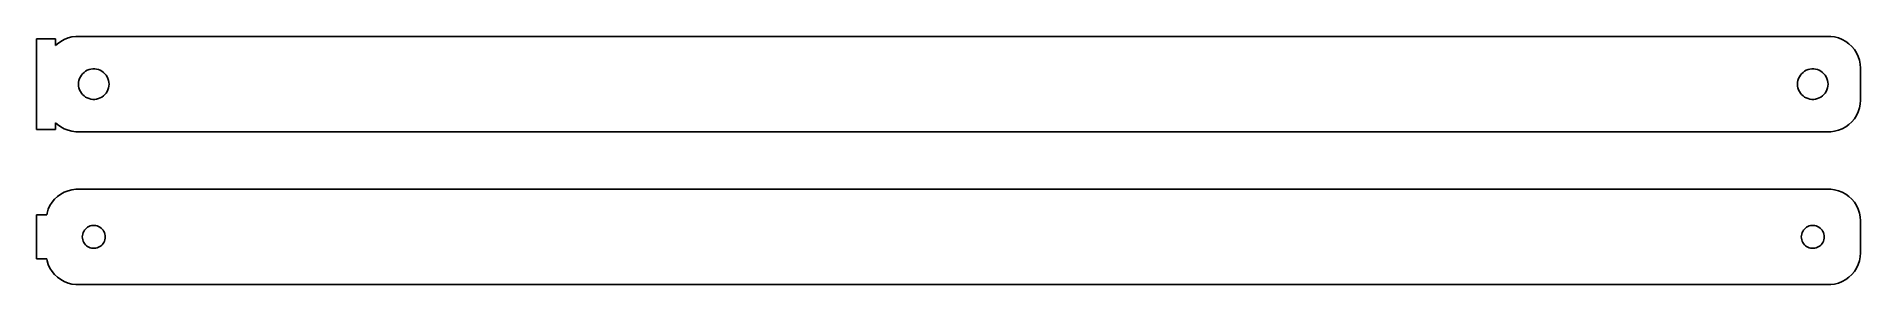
# Model space of a CAD drawing. Header units: metres. Extents: x -144 to 142, y 17 to 55.
import ezdxf

# ---------------------------------------------------------------- set-up
doc = ezdxf.new("R2010")
doc.units = ezdxf.units.M

msp = doc.modelspace()

# ---------------------------------------------------------------- linework, layer by layer
for p, q in [((-141, 55.1148), (-144, 55.1148)), ((-144, 55.1148), (-144, 40.8852)), ((-141, 54.0587), (-141, 55.1148)), ((-140.179, 54.7216), (-140.687, 54.3526)), ((-139.629, 55.0241), (-140.179, 54.7216)), ((-139.045, 55.2553), (-139.629, 55.0241)), ((-138.437, 55.4114), (-139.045, 55.2553)), ((-137.814, 55.4901), (-138.437, 55.4114)), ((137.814, 55.4901), (-137.814, 55.4901)), ((138.437, 55.4114), (137.814, 55.4901)), ((139.045, 55.2553), (138.437, 55.4114)), ((139.629, 55.0241), (139.045, 55.2553)), ((140.179, 54.7216), (139.629, 55.0241)), ((140.687, 54.3526), (140.179, 54.7216)), ((-140.687, 54.3526), (-141, 54.0587)), ((141.145, 53.9227), (140.687, 54.3526)), ((141.545, 53.4389), (141.145, 53.9227)), ((141.882, 52.9088), (141.545, 53.4389)), ((142.149, 52.3406), (141.882, 52.9088)), ((142.343, 51.7434), (142.149, 52.3406)), ((142.461, 51.1267), (142.343, 51.7434)), ((-137.325, 48.5968), (-137.231, 48.8835)), ((-137.231, 48.8835), (-137.103, 49.1562)), ((-137.103, 49.1562), (-136.942, 49.4107)), ((-136.942, 49.4107), (-136.75, 49.6429)), ((-136.75, 49.6429), (-136.53, 49.8492)), ((-136.53, 49.8492), (-136.286, 50.0264)), ((-136.286, 50.0264), (-136.022, 50.1716)), ((-136.022, 50.1716), (-135.742, 50.2825)), ((-135.742, 50.2825), (-135.45, 50.3575)), ((-135.45, 50.3575), (-135.151, 50.3953)), ((-135.151, 50.3953), (-134.849, 50.3953)), ((-134.849, 50.3953), (-134.55, 50.3575)), ((-134.55, 50.3575), (-134.258, 50.2825)), ((-134.258, 50.2825), (-133.978, 50.1716)), ((-133.978, 50.1716), (-133.714, 50.0264)), ((-133.714, 50.0264), (-133.47, 49.8492)), ((-133.47, 49.8492), (-133.25, 49.6429)), ((-133.25, 49.6429), (-133.058, 49.4107)), ((-133.058, 49.4107), (-132.897, 49.1562)), ((-132.897, 49.1562), (-132.769, 48.8835)), ((-132.769, 48.8835), (-132.675, 48.5968)), ((132.675, 48.5968), (132.769, 48.8835)), ((132.769, 48.8835), (132.897, 49.1562)), ((132.897, 49.1562), (133.058, 49.4107)), ((133.058, 49.4107), (133.25, 49.6429)), ((133.25, 49.6429), (133.47, 49.8492)), ((133.47, 49.8492), (133.714, 50.0264)), ((133.714, 50.0264), (133.978, 50.1716)), ((133.978, 50.1716), (134.258, 50.2825)), ((134.258, 50.2825), (134.55, 50.3575)), ((134.55, 50.3575), (134.849, 50.3953)), ((134.849, 50.3953), (135.151, 50.3953)), ((135.151, 50.3953), (135.45, 50.3575)), ((135.45, 50.3575), (135.742, 50.2825)), ((135.742, 50.2825), (136.022, 50.1716)), ((136.022, 50.1716), (136.286, 50.0264)), ((136.286, 50.0264), (136.53, 49.8492)), ((136.53, 49.8492), (136.75, 49.6429)), ((136.75, 49.6429), (136.942, 49.4107)), ((136.942, 49.4107), (137.103, 49.1562)), ((137.103, 49.1562), (137.231, 48.8835)), ((137.231, 48.8835), (137.325, 48.5968)), ((142.5, 50.5), (142.461, 51.1267)), ((142.5, 45.5), (142.5, 50.5)), ((-137.4, 48), (-137.381, 48.3008)), ((-137.381, 47.6992), (-137.4, 48)), ((-137.381, 48.3008), (-137.325, 48.5968)), ((-137.325, 47.4032), (-137.381, 47.6992)), ((-137.231, 47.1165), (-137.325, 47.4032)), ((-137.103, 46.8438), (-137.231, 47.1165)), ((-136.942, 46.5893), (-137.103, 46.8438)), ((-136.75, 46.3571), (-136.942, 46.5893)), ((-136.53, 46.1508), (-136.75, 46.3571)), ((-136.286, 45.9736), (-136.53, 46.1508)), ((-136.022, 45.8284), (-136.286, 45.9736)), ((-133.714, 45.9736), (-133.978, 45.8284)), ((-133.47, 46.1508), (-133.714, 45.9736)), ((-133.25, 46.3571), (-133.47, 46.1508)), ((-133.058, 46.5893), (-133.25, 46.3571)), ((-132.897, 46.8438), (-133.058, 46.5893)), ((-132.769, 47.1165), (-132.897, 46.8438)), ((-132.675, 47.4032), (-132.769, 47.1165)), ((-132.675, 48.5968), (-132.619, 48.3008)), ((-132.619, 47.6992), (-132.675, 47.4032)), ((-132.619, 48.3008), (-132.6, 48)), ((-132.6, 48), (-132.619, 47.6992)), ((132.6, 48), (132.619, 48.3008)), ((132.619, 47.6992), (132.6, 48)), ((132.619, 48.3008), (132.675, 48.5968)), ((132.675, 47.4032), (132.619, 47.6992)), ((132.769, 47.1165), (132.675, 47.4032)), ((132.897, 46.8438), (132.769, 47.1165)), ((133.058, 46.5893), (132.897, 46.8438)), ((133.25, 46.3571), (133.058, 46.5893)), ((133.47, 46.1508), (133.25, 46.3571)), ((133.714, 45.9736), (133.47, 46.1508)), ((133.978, 45.8284), (133.714, 45.9736)), ((136.286, 45.9736), (136.022, 45.8284)), ((136.53, 46.1508), (136.286, 45.9736)), ((136.75, 46.3571), (136.53, 46.1508)), ((136.942, 46.5893), (136.75, 46.3571)), ((137.103, 46.8438), (136.942, 46.5893)), ((137.231, 47.1165), (137.103, 46.8438)), ((137.325, 47.4032), (137.231, 47.1165)), ((137.325, 48.5968), (137.381, 48.3008)), ((137.381, 47.6992), (137.325, 47.4032)), ((137.381, 48.3008), (137.4, 48)), ((137.4, 48), (137.381, 47.6992)), ((-135.742, 45.7175), (-136.022, 45.8284)), ((-135.45, 45.6425), (-135.742, 45.7175)), ((-135.151, 45.6047), (-135.45, 45.6425)), ((-134.849, 45.6047), (-135.151, 45.6047)), ((-134.55, 45.6425), (-134.849, 45.6047)), ((-134.258, 45.7175), (-134.55, 45.6425)), ((-133.978, 45.8284), (-134.258, 45.7175)), ((134.258, 45.7175), (133.978, 45.8284)), ((134.55, 45.6425), (134.258, 45.7175)), ((134.849, 45.6047), (134.55, 45.6425)), ((135.151, 45.6047), (134.849, 45.6047)), ((135.45, 45.6425), (135.151, 45.6047)), ((135.742, 45.7175), (135.45, 45.6425)), ((136.022, 45.8284), (135.742, 45.7175)), ((141.545, 42.5611), (141.882, 43.0912)), ((141.882, 43.0912), (142.149, 43.6594)), ((142.149, 43.6594), (142.343, 44.2566)), ((142.343, 44.2566), (142.461, 44.8733)), ((142.461, 44.8733), (142.5, 45.5)), ((-144, 40.8852), (-141, 40.8852)), ((-141, 40.8852), (-141, 41.9413)), ((-141, 41.9413), (-140.687, 41.6474)), ((-140.687, 41.6474), (-140.179, 41.2784)), ((-140.179, 41.2784), (-139.629, 40.9759)), ((-139.629, 40.9759), (-139.045, 40.7447)), ((-139.045, 40.7447), (-138.437, 40.5886)), ((-138.437, 40.5886), (-137.814, 40.5099)), ((-137.814, 40.5099), (137.814, 40.5099)), ((137.814, 40.5099), (138.437, 40.5886)), ((138.437, 40.5886), (139.045, 40.7447)), ((139.045, 40.7447), (139.629, 40.9759)), ((139.629, 40.9759), (140.179, 41.2784)), ((140.179, 41.2784), (140.687, 41.6474)), ((140.687, 41.6474), (141.145, 42.0773)), ((141.145, 42.0773), (141.545, 42.5611)), ((-141.882, 28.9088), (-142.149, 28.3406)), ((-141.545, 29.4389), (-141.882, 28.9088)), ((-141.145, 29.9227), (-141.545, 29.4389)), ((-140.687, 30.3526), (-141.145, 29.9227)), ((-140.179, 30.7216), (-140.687, 30.3526)), ((-139.629, 31.0241), (-140.179, 30.7216)), ((-139.045, 31.2553), (-139.629, 31.0241)), ((-138.437, 31.4114), (-139.045, 31.2553)), ((-137.814, 31.4901), (-138.437, 31.4114)), ((137.814, 31.4901), (-137.814, 31.4901)), ((138.437, 31.4114), (137.814, 31.4901)), ((139.045, 31.2553), (138.437, 31.4114)), ((139.629, 31.0241), (139.045, 31.2553)), ((140.179, 30.7216), (139.629, 31.0241)), ((140.687, 30.3526), (140.179, 30.7216)), ((141.145, 29.9227), (140.687, 30.3526)), ((141.545, 29.4389), (141.145, 29.9227)), ((141.882, 28.9088), (141.545, 29.4389)), ((142.149, 28.3406), (141.882, 28.9088)), ((-142.4, 27.4442), (-144, 27.4442)), ((-144, 27.4442), (-144, 20.5558)), ((-142.343, 27.7434), (-142.4, 27.4442)), ((-142.149, 28.3406), (-142.343, 27.7434)), ((-135.337, 25.7681), (-135.113, 25.7964)), ((-135.113, 25.7964), (-134.887, 25.7964)), ((-134.887, 25.7964), (-134.663, 25.7681)), ((134.663, 25.7681), (134.887, 25.7964)), ((134.887, 25.7964), (135.113, 25.7964)), ((135.113, 25.7964), (135.337, 25.7681)), ((142.343, 27.7434), (142.149, 28.3406)), ((142.461, 27.1267), (142.343, 27.7434)), ((142.5, 26.5), (142.461, 27.1267)), ((142.5, 21.5), (142.5, 26.5)), ((-136.8, 24), (-136.786, 24.2256)), ((-136.786, 23.7744), (-136.8, 24)), ((-136.786, 24.2256), (-136.743, 24.4476)), ((-136.743, 23.5524), (-136.786, 23.7744)), ((-136.743, 24.4476), (-136.674, 24.6626)), ((-136.674, 23.3374), (-136.743, 23.5524)), ((-136.674, 24.6626), (-136.577, 24.8671)), ((-136.577, 23.1329), (-136.674, 23.3374)), ((-136.577, 24.8671), (-136.456, 25.058)), ((-136.456, 22.942), (-136.577, 23.1329)), ((-136.456, 25.058), (-136.312, 25.2322)), ((-136.312, 22.7678), (-136.456, 22.942)), ((-136.312, 25.2322), (-136.147, 25.3869)), ((-136.147, 25.3869), (-135.964, 25.5198)), ((-135.964, 25.5198), (-135.766, 25.6287)), ((-135.766, 25.6287), (-135.556, 25.7119)), ((-135.556, 25.7119), (-135.337, 25.7681)), ((-134.663, 25.7681), (-134.444, 25.7119)), ((-134.444, 25.7119), (-134.234, 25.6287)), ((-134.234, 25.6287), (-134.036, 25.5198)), ((-134.036, 25.5198), (-133.853, 25.3869)), ((-133.853, 25.3869), (-133.688, 25.2322)), ((-133.688, 25.2322), (-133.544, 25.058)), ((-133.544, 22.942), (-133.688, 22.7678)), ((-133.544, 25.058), (-133.423, 24.8671)), ((-133.423, 23.1329), (-133.544, 22.942)), ((-133.423, 24.8671), (-133.326, 24.6626)), ((-133.326, 23.3374), (-133.423, 23.1329)), ((-133.326, 24.6626), (-133.257, 24.4476)), ((-133.257, 23.5524), (-133.326, 23.3374)), ((-133.257, 24.4476), (-133.214, 24.2256)), ((-133.214, 23.7744), (-133.257, 23.5524)), ((-133.214, 24.2256), (-133.2, 24)), ((-133.2, 24), (-133.214, 23.7744)), ((133.2, 24), (133.214, 24.2256)), ((133.214, 23.7744), (133.2, 24)), ((133.214, 24.2256), (133.257, 24.4476)), ((133.257, 23.5524), (133.214, 23.7744)), ((133.257, 24.4476), (133.326, 24.6626)), ((133.326, 23.3374), (133.257, 23.5524)), ((133.326, 24.6626), (133.423, 24.8671)), ((133.423, 23.1329), (133.326, 23.3374)), ((133.423, 24.8671), (133.544, 25.058)), ((133.544, 22.942), (133.423, 23.1329)), ((133.544, 25.058), (133.688, 25.2322)), ((133.688, 22.7678), (133.544, 22.942)), ((133.688, 25.2322), (133.853, 25.3869)), ((133.853, 25.3869), (134.036, 25.5198)), ((134.036, 25.5198), (134.234, 25.6287)), ((134.234, 25.6287), (134.444, 25.7119)), ((134.444, 25.7119), (134.663, 25.7681)), ((135.337, 25.7681), (135.556, 25.7119)), ((135.556, 25.7119), (135.766, 25.6287)), ((135.766, 25.6287), (135.964, 25.5198)), ((135.964, 25.5198), (136.147, 25.3869)), ((136.147, 25.3869), (136.312, 25.2322)), ((136.312, 25.2322), (136.456, 25.058)), ((136.456, 22.942), (136.312, 22.7678)), ((136.456, 25.058), (136.577, 24.8671)), ((136.577, 23.1329), (136.456, 22.942)), ((136.577, 24.8671), (136.674, 24.6626)), ((136.674, 23.3374), (136.577, 23.1329)), ((136.674, 24.6626), (136.743, 24.4476)), ((136.743, 23.5524), (136.674, 23.3374)), ((136.743, 24.4476), (136.786, 24.2256)), ((136.786, 23.7744), (136.743, 23.5524)), ((136.786, 24.2256), (136.8, 24)), ((136.8, 24), (136.786, 23.7744)), ((-144, 20.5558), (-142.4, 20.5558)), ((-142.4, 20.5558), (-142.343, 20.2566)), ((-142.343, 20.2566), (-142.149, 19.6594)), ((-136.147, 22.6131), (-136.312, 22.7678)), ((-135.964, 22.4802), (-136.147, 22.6131)), ((-135.766, 22.3713), (-135.964, 22.4802)), ((-135.556, 22.2881), (-135.766, 22.3713)), ((-135.337, 22.2319), (-135.556, 22.2881)), ((-135.113, 22.2036), (-135.337, 22.2319)), ((-134.887, 22.2036), (-135.113, 22.2036)), ((-134.663, 22.2319), (-134.887, 22.2036)), ((-134.444, 22.2881), (-134.663, 22.2319)), ((-134.234, 22.3713), (-134.444, 22.2881)), ((-134.036, 22.4802), (-134.234, 22.3713)), ((-133.853, 22.6131), (-134.036, 22.4802)), ((-133.688, 22.7678), (-133.853, 22.6131)), ((133.853, 22.6131), (133.688, 22.7678)), ((134.036, 22.4802), (133.853, 22.6131)), ((134.234, 22.3713), (134.036, 22.4802)), ((134.444, 22.2881), (134.234, 22.3713)), ((134.663, 22.2319), (134.444, 22.2881)), ((134.887, 22.2036), (134.663, 22.2319)), ((135.113, 22.2036), (134.887, 22.2036)), ((135.337, 22.2319), (135.113, 22.2036)), ((135.556, 22.2881), (135.337, 22.2319)), ((135.766, 22.3713), (135.556, 22.2881)), ((135.964, 22.4802), (135.766, 22.3713)), ((136.147, 22.6131), (135.964, 22.4802)), ((136.312, 22.7678), (136.147, 22.6131)), ((142.149, 19.6594), (142.343, 20.2566)), ((142.343, 20.2566), (142.461, 20.8733)), ((142.461, 20.8733), (142.5, 21.5)), ((-142.149, 19.6594), (-141.882, 19.0912)), ((-141.882, 19.0912), (-141.545, 18.5611)), ((-141.545, 18.5611), (-141.145, 18.0773)), ((-141.145, 18.0773), (-140.687, 17.6474)), ((-140.687, 17.6474), (-140.179, 17.2784)), ((-140.179, 17.2784), (-139.629, 16.9759)), ((139.629, 16.9759), (140.179, 17.2784)), ((140.179, 17.2784), (140.687, 17.6474)), ((140.687, 17.6474), (141.145, 18.0773)), ((141.145, 18.0773), (141.545, 18.5611)), ((141.545, 18.5611), (141.882, 19.0912)), ((141.882, 19.0912), (142.149, 19.6594)), ((-139.629, 16.9759), (-139.045, 16.7447)), ((-139.045, 16.7447), (-138.437, 16.5886)), ((-138.437, 16.5886), (-137.814, 16.5099)), ((-137.814, 16.5099), (137.814, 16.5099)), ((137.814, 16.5099), (138.437, 16.5886)), ((138.437, 16.5886), (139.045, 16.7447)), ((139.045, 16.7447), (139.629, 16.9759))]:
    msp.add_line(p, q)

doc.saveas('drawing.dxf')
